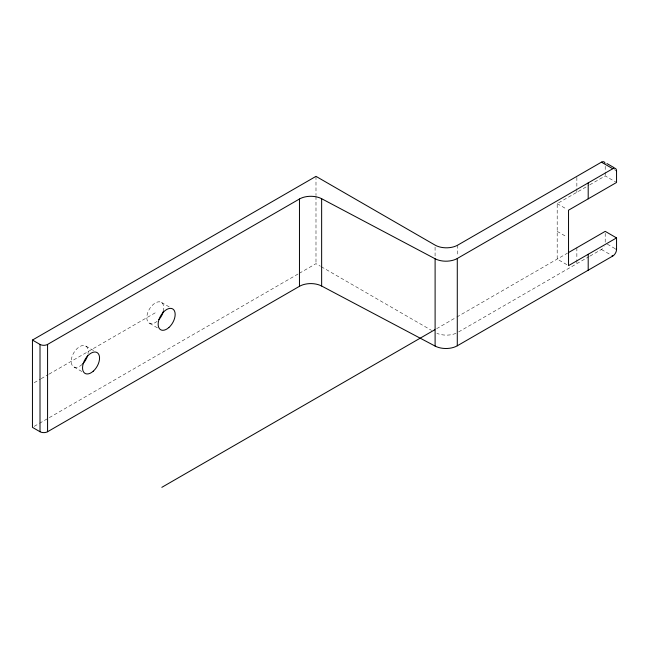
<?xml version="1.0" encoding="UTF-8"?>
<svg xmlns="http://www.w3.org/2000/svg" width="649" height="649" viewBox="0 0 649 649"><rect width="100%" height="100%" fill="white"/><g stroke="black" fill="none" stroke-linecap="round" stroke-linejoin="round"><path stroke-width="0.49" stroke-dasharray="3.25 2.43" d="M34.202 382.707L40.327 379.17M41.203 378.659L48.204 374.619M49.081 374.116L155.322 312.777M34.202 426.352L38.591 423.821M39.475 423.318L298.435 273.805M299.311 273.294L315.99 263.664L320.371 266.195M566.788 264.622L557.191 259.081L557.191 203.64L588.886 185.346M589.738 184.851L605.209 175.92L615.674 181.963M436.639 328.686L455.955 317.531M456.831 317.028L567.453 253.159M458.64 331.915L589.138 256.574M590.022 256.063L601.428 249.476A5.346 3.091 -60 0 0 604.097 246.661M614.425 169.673L615.13 170.087M557.191 203.64L566.788 209.181M607.334 244.162L615.13 248.664M601.428 249.476L610.644 254.797M557.191 231.36L566.788 236.901M321.247 266.698L431.577 330.398M161.463 302.434L171.06 307.975M149.7 323.397L157.553 327.932M85.846 346.087L93.699 350.622M74.083 367.05L81.936 371.585M605.209 166.282L605.209 171.101M605.209 172.066L605.209 175.92M605.209 233.291L605.209 242.929M576.856 177.355L576.856 189.305M576.856 190.303L576.856 192.291M576.856 247.731L576.856 258.691M576.856 259.681L576.856 263.664M457.764 245.111L457.764 256.152M435.081 247.123L435.081 257.158M315.99 176.358L315.99 195.422M315.99 196.428L315.99 263.664M455.947 333.326A16.038 9.256 0 0 1 436.899 333.326M157.131 321.328A12.031 6.944 -60 0 1 146.836 318.375A12.031 6.944 -60 0 1 155.922 302.629A12.031 6.944 -60 0 1 163.629 310.068M82.107 364.47A12.031 6.944 -60 0 1 71.26 362.475A12.031 6.944 -60 0 1 80.111 346.388A12.031 6.944 -60 0 1 88.021 353.721"/><path stroke-width="0.97" d="M568.305 252.672L605.209 231.36L616.55 237.907L616.55 249.476A5.346 3.091 -60 0 1 612.77 256.031L457.285 345.795A16.038 9.256 0 0 1 435.106 346.071L321.644 286.031A16.038 9.256 0 0 0 299.465 286.306L47.572 431.731A5.346 3.083 0 0 1 40.011 431.731L32.45 427.366L32.45 340.06L315.99 176.358L435.081 245.111A16.038 9.256 0 0 0 457.764 245.111L601.428 162.169A5.346 3.091 -60 0 1 605.063 163.24M32.45 340.06L40.011 344.424A5.346 3.083 0 0 0 47.572 344.424L299.465 199A16.038 9.256 0 0 1 321.644 198.716L435.106 258.764A16.038 9.256 0 0 0 457.285 258.489L612.77 168.716A5.346 3.091 -60 0 1 616.55 170.898L616.55 182.466L568.54 210.187L568.54 265.628L616.55 237.907M161.828 487.342L434.879 329.7M606.937 163.54L614.027 167.637M601.428 162.169L612.77 168.716M615.844 170.492L616.55 170.898M615.844 249.07L616.55 249.476M612.064 255.617L612.77 256.031M588.197 182.904L588.197 198.837M588.197 254.278L588.197 270.219M457.285 258.489L457.285 345.795M435.106 258.764L435.106 346.071M321.644 198.716L321.644 286.031M299.465 199L299.465 286.306M47.572 344.424L47.572 431.731M40.011 344.424L40.011 431.731M163.483 310.83A12.031 6.944 -60 0 1 158.851 319.673M87.68 355.263A12.031 6.944 -60 0 1 82.683 363.919M168.862 327.542A12.031 6.944 -60 0 0 172.675 308.908A12.031 6.944 -60 0 0 158.445 321.531A12.031 6.944 -60 0 0 168.862 327.542M93.253 371.196A12.031 6.944 -60 0 0 97.066 352.561A12.031 6.944 -60 0 0 82.829 365.184A12.031 6.944 -60 0 0 93.253 371.196"/></g></svg>
